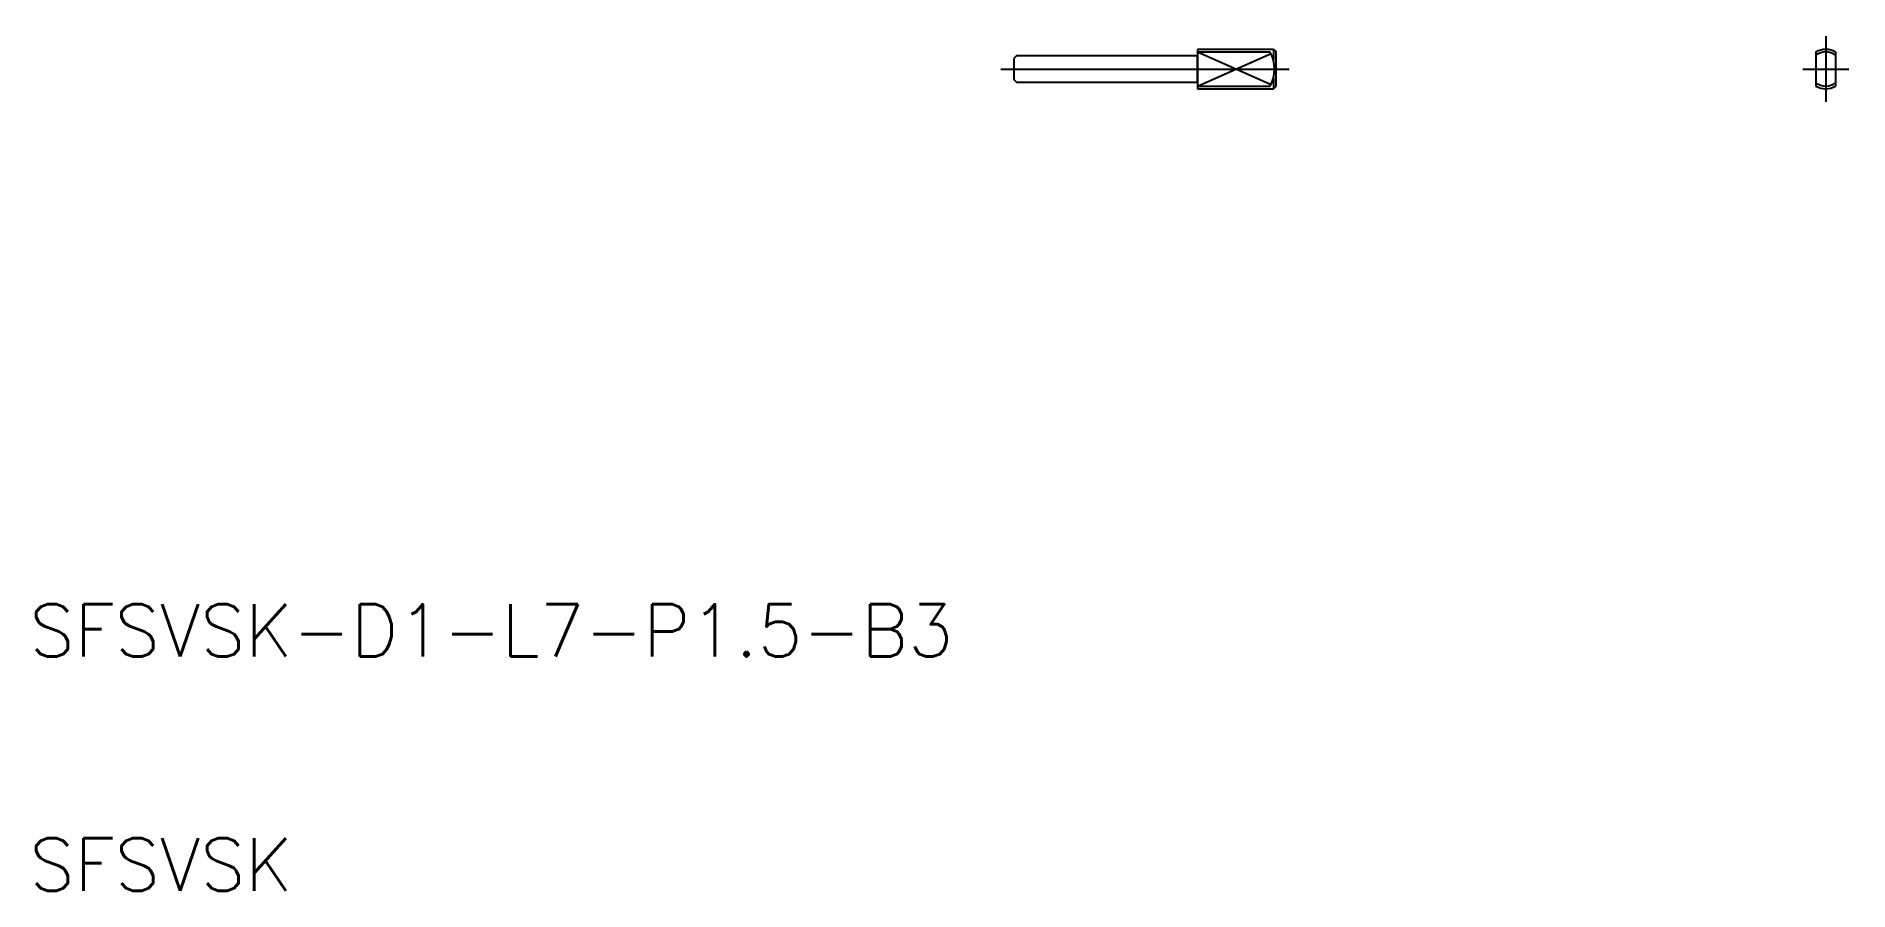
# Model space of a CAD drawing. Extents: x 157.4 to 226.6, y 114.7 to 147.3.
import ezdxf

# ---------------------------------------------------------------- set-up
doc = ezdxf.new("R2010")
doc.units = 0
doc.linetypes.add('CENTER', pattern=[17.5, 13, -1.5, 1.5, -1.5])
doc.layers.get('0').update_dxf_attribs({"linetype": 'CONTINUOUS'})
doc.layers.add('CENTER', color=1, linetype='CENTER')
doc.styles.get("Standard").update_dxf_attribs({"font": 'txt.shx', "bigfont": '@extfont2.shx'})

msp = doc.modelspace()

# ---------------------------------------------------------------- linework, layer by layer
at = {"color": 7, "linetype": 'CONTINUOUS'}
for p, q in [((201.719, 146.789), (201.719, 145.289)), ((204.619, 146.789), (201.719, 146.789)), ((204.619, 146.789), (204.719, 146.689)), ((204.619, 146.789), (204.619, 146.383)), ((204.719, 145.389), (204.719, 146.689)), ((225.312, 146.689), (225.312, 145.39)), ((226.062, 146.689), (226.062, 145.39)), ((194.819, 146.539), (194.719, 146.439)), ((194.719, 146.439), (194.719, 145.639)), ((201.719, 146.539), (194.819, 146.539)), ((201.719, 145.539), (201.719, 146.539)), ((194.719, 145.639), (194.819, 145.539)), ((194.819, 145.539), (201.719, 145.539)), ((201.719, 145.289), (204.619, 145.289)), ((204.619, 145.696), (204.619, 145.289)), ((204.619, 145.289), (204.719, 145.389))]:
    msp.add_line(p, q, dxfattribs=at)
at = {"color": 3, "linetype": 'CONTINUOUS'}
for p, q in [((201.719, 146.689), (204.499, 146.689)), ((201.719, 146.689), (204.529, 145.449)), ((201.719, 145.39), (204.529, 146.63)), ((201.719, 145.39), (204.499, 145.39))]:
    msp.add_line(p, q, dxfattribs=at)
msp.add_arc((203.3, 146.039), 1.364, 331.55432, 28.44568, dxfattribs=at)
at = {"color": 7, "linetype": 'CONTINUOUS'}
for radius, start, end in [(0.75, 60, 120), (0.65, 54.76558, 125.23442), (0.65, 234.76558, 305.23442), (0.75, 240, 300)]:
    msp.add_arc((225.687, 146.039), radius, start, end, dxfattribs=at)
at = {"layer": 'CENTER', "color": 1, "linetype": 'CENTER'}
for p, q in [((225.687, 147.289), (225.687, 144.789)), ((194.219, 146.039), (205.219, 146.039)), ((224.812, 146.039), (226.562, 146.039))]:
    msp.add_line(p, q, dxfattribs=at)

# ---------------------------------------------------------------- texts
at = {"color": 7, "linetype": 'CONTINUOUS'}
for s, p in [('SFSVSK-D1-L7-P1.5-B3', (157.177, 123.631)), ('SFSVSK', (157.177, 114.703))]:
    msp.add_text(s, height=2, dxfattribs=at).set_placement(p)

doc.saveas('drawing.dxf')
